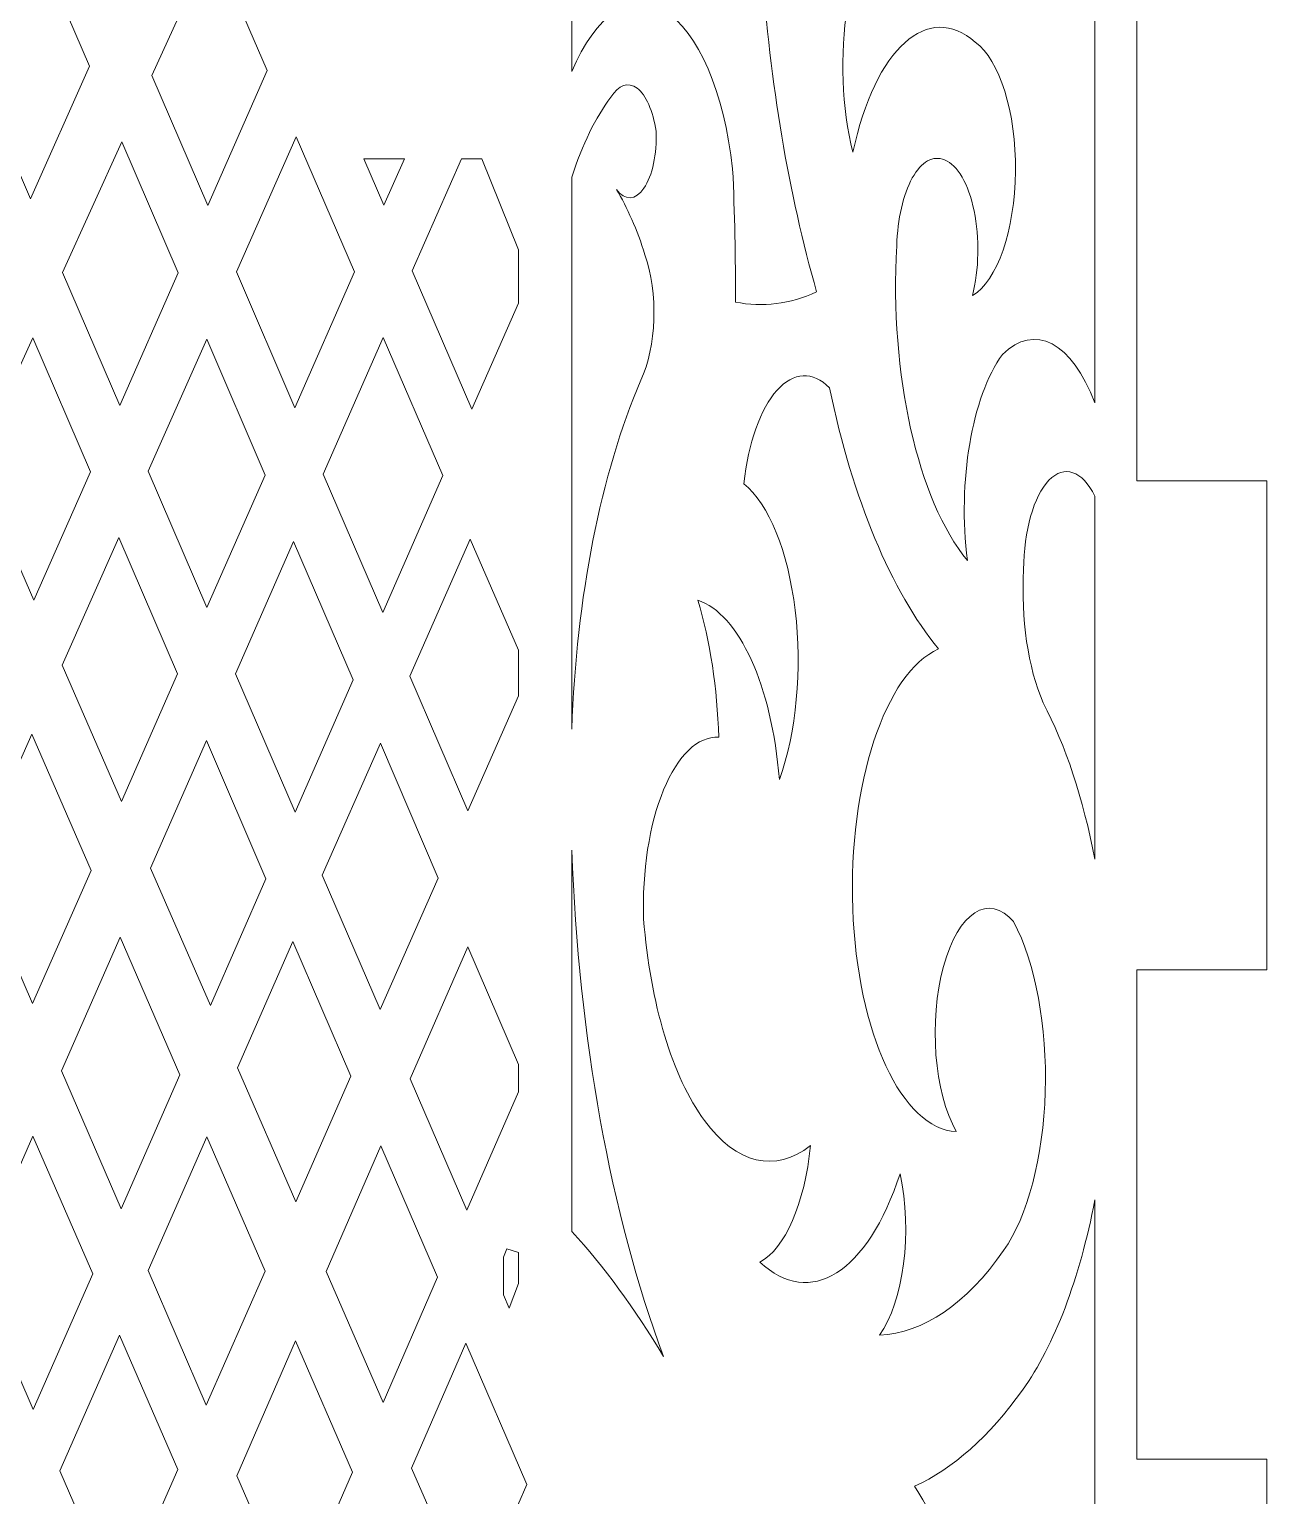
# Model space of a CAD drawing. Header units: millimetres. Extents: x 337 to 2510, y -469 to 429.
# Drawn here: x 388.2 to 437.3, y -21.2 to 37 of the extents above; entities that cross this region are included whole.
import ezdxf

# ---------------------------------------------------------------- set-up
doc = ezdxf.new("R2010")
doc.units = ezdxf.units.MM
doc.header["$MEASUREMENT"] = 0
doc.layers.add('Layer 1', color=7, linetype='Continuous')

msp = doc.modelspace()

# ---------------------------------------------------------------- linework, layer by layer
at = {"layer": 'Layer 1', "lineweight": 9}
for points, knots in [([(430.4936, 45.589), (430.4936, 45.589), (430.4936, 22.1503), (430.4936, 22.1503), (430.4936, 22.1503), (430.4936, 22.1503), (430.4936, 22.1503), (430.4936, 22.1503), (430.4936, 22.1503), (429.5846, 24.5652), (428.0996, 25.3442), (426.8256, 24.0732), (426.8256, 24.0732), (426.8256, 24.0732), (426.8256, 24.0732), (426.8256, 24.0732), (426.8256, 24.0732), (425.6066, 22.3922), (425.0346, 19.0293), (425.4336, 15.8903), (425.4336, 15.8903), (425.4336, 15.8903), (425.4336, 15.8903), (425.4336, 15.8903), (425.4336, 15.8903), (423.4546, 18.3013), (422.3357, 23.2872), (422.6277, 28.3942), (422.6277, 28.3942), (422.6277, 28.3942), (422.6277, 28.3942), (422.6277, 28.3942), (422.6277, 28.3942), (422.6557, 29.4522), (422.8807, 30.4312), (423.2436, 31.0832), (423.2436, 31.0832), (423.2436, 31.0832), (423.2436, 31.0832), (423.2436, 31.0832), (423.2436, 31.0832), (423.6076, 31.7342), (424.0746, 31.9952), (424.5276, 31.7992), (424.5276, 31.7992), (424.5276, 31.7992), (424.5276, 31.7992), (424.5276, 31.7992), (424.5276, 31.7992), (425.0396, 31.6112), (425.4776, 30.8542), (425.6986, 29.7762), (425.6986, 29.7762), (425.6986, 29.7762), (425.6986, 29.7762), (425.6986, 29.7762), (425.6986, 29.7762), (425.9196, 28.6982), (425.8946, 27.4392), (425.6326, 26.4112), (425.6326, 26.4112), (425.6326, 26.4112), (425.6326, 26.4112), (425.6326, 26.4112), (425.6326, 26.4112), (426.6186, 26.9922), (427.3156, 29.0082), (427.3416, 31.3472), (427.3416, 31.3472), (427.3416, 31.3472), (427.3416, 31.3472), (427.3416, 31.3472), (427.3416, 31.3472), (427.3676, 33.6861), (426.7146, 35.7801), (425.7436, 36.4751), (425.7436, 36.4751), (425.7436, 36.4751), (425.7436, 36.4751), (425.7436, 36.4751), (425.7436, 36.4751), (423.8756, 38.1261), (421.7687, 36.2311), (420.8827, 32.1042), (420.8827, 32.1042), (420.8827, 32.1042), (420.8827, 32.1042), (420.8827, 32.1042), (420.8827, 32.1042), (420.4467, 33.8631), (420.3667, 35.9721), (420.6647, 37.8781), (420.6647, 37.8781), (420.6647, 37.8781), (420.6647, 37.8781), (420.6647, 37.8781), (420.6647, 37.8781), (420.9617, 39.7831), (421.6067, 41.2951), (422.4287, 42.0151), (422.4287, 42.0151), (422.4287, 42.0151), (422.4287, 42.0151), (422.4287, 42.0151), (422.4287, 42.0151), (421.5507, 43.431), (420.4217, 43.737), (419.4237, 42.828), (419.4237, 42.828), (419.4237, 42.828), (419.4237, 42.828), (419.4237, 42.828), (419.4237, 42.828), (419.7487, 46.184), (420.8217, 48.893), (422.2447, 49.944), (422.2447, 49.944), (422.2447, 49.944), (422.2447, 49.944), (422.2447, 49.944), (422.2447, 49.944), (423.6676, 50.995), (425.2266, 50.231), (426.3396, 47.936), (426.3396, 47.936), (426.3396, 47.936), (426.3396, 47.936), (426.3396, 47.936), (426.3396, 47.936), (426.5436, 49.125), (426.5316, 50.453), (426.3066, 51.621), (426.3066, 51.621), (426.3066, 51.621), (426.3066, 51.621), (426.3066, 51.621), (426.3066, 51.621), (426.2716, 51.927), (426.3116, 52.251), (426.4096, 52.472), (426.4096, 52.472), (426.4096, 52.472), (426.4096, 52.472), (426.4096, 52.472), (426.4096, 52.472), (426.5076, 52.6929), (426.6496, 52.7749), (426.7816, 52.6879), (426.7816, 52.6879), (426.7816, 52.6879), (426.7816, 52.6879), (426.7816, 52.6879), (426.7816, 52.6879), (427.4956, 52.146), (428.0796, 50.946), (428.3936, 49.375), (428.3936, 49.375), (428.3936, 49.375), (428.3936, 49.375), (428.3936, 49.375), (428.3936, 49.375), (428.7076, 47.804), (428.7246, 46.004), (428.4386, 44.404), (428.4386, 44.404), (428.4386, 44.404), (428.4386, 44.404), (428.4386, 44.404), (428.4386, 44.404), (428.0836, 42.626), (427.3446, 41.4161), (426.4986, 41.2281), (426.4986, 41.2281), (426.4986, 41.2281), (426.4986, 41.2281), (426.4986, 41.2281), (426.4986, 41.2281), (425.6516, 41.0401), (424.8256, 41.9011), (424.3286, 43.489), (424.3286, 43.489), (424.3286, 43.489), (424.3286, 43.489), (424.3286, 43.489), (424.3286, 43.489), (424.5696, 41.3301), (425.2396, 39.5591), (426.1346, 38.7091), (426.1346, 38.7091), (426.1346, 38.7091), (426.1346, 38.7091), (426.1346, 38.7091), (426.1346, 38.7091), (427.0306, 37.8591), (428.0476, 38.0291), (428.8806, 39.1691), (428.8806, 39.1691), (428.8806, 39.1691), (428.8806, 39.1691), (428.8806, 39.1691), (428.8806, 39.1691), (429.7246, 40.8161), (430.2946, 43.084), (430.4936, 45.589)], [0, 0, 0, 0, 0.0192308, 0.0192308, 0.0192308, 0.0192308, 0.0384615, 0.0384615, 0.0384615, 0.0384615, 0.0576923, 0.0576923, 0.0576923, 0.0576923, 0.0769231, 0.0769231, 0.0769231, 0.0769231, 0.0961538, 0.0961538, 0.0961538, 0.0961538, 0.1153846, 0.1153846, 0.1153846, 0.1153846, 0.1346154, 0.1346154, 0.1346154, 0.1346154, 0.1538462, 0.1538462, 0.1538462, 0.1538462, 0.1730769, 0.1730769, 0.1730769, 0.1730769, 0.1923077, 0.1923077, 0.1923077, 0.1923077, 0.2115385, 0.2115385, 0.2115385, 0.2115385, 0.2307692, 0.2307692, 0.2307692, 0.2307692, 0.25, 0.25, 0.25, 0.25, 0.2692308, 0.2692308, 0.2692308, 0.2692308, 0.2884615, 0.2884615, 0.2884615, 0.2884615, 0.3076923, 0.3076923, 0.3076923, 0.3076923, 0.3269231, 0.3269231, 0.3269231, 0.3269231, 0.3461538, 0.3461538, 0.3461538, 0.3461538, 0.3653846, 0.3653846, 0.3653846, 0.3653846, 0.3846154, 0.3846154, 0.3846154, 0.3846154, 0.4038462, 0.4038462, 0.4038462, 0.4038462, 0.4230769, 0.4230769, 0.4230769, 0.4230769, 0.4423077, 0.4423077, 0.4423077, 0.4423077, 0.4615385, 0.4615385, 0.4615385, 0.4615385, 0.4807692, 0.4807692, 0.4807692, 0.4807692, 0.5, 0.5, 0.5, 0.5, 0.5192308, 0.5192308, 0.5192308, 0.5192308, 0.5384615, 0.5384615, 0.5384615, 0.5384615, 0.5576923, 0.5576923, 0.5576923, 0.5576923, 0.5769231, 0.5769231, 0.5769231, 0.5769231, 0.5961538, 0.5961538, 0.5961538, 0.5961538, 0.6153846, 0.6153846, 0.6153846, 0.6153846, 0.6346154, 0.6346154, 0.6346154, 0.6346154, 0.6538462, 0.6538462, 0.6538462, 0.6538462, 0.6730769, 0.6730769, 0.6730769, 0.6730769, 0.6923077, 0.6923077, 0.6923077, 0.6923077, 0.7115385, 0.7115385, 0.7115385, 0.7115385, 0.7307692, 0.7307692, 0.7307692, 0.7307692, 0.75, 0.75, 0.75, 0.75, 0.7692308, 0.7692308, 0.7692308, 0.7692308, 0.7884615, 0.7884615, 0.7884615, 0.7884615, 0.8076923, 0.8076923, 0.8076923, 0.8076923, 0.8269231, 0.8269231, 0.8269231, 0.8269231, 0.8461538, 0.8461538, 0.8461538, 0.8461538, 0.8653846, 0.8653846, 0.8653846, 0.8653846, 0.8846154, 0.8846154, 0.8846154, 0.8846154, 0.9038462, 0.9038462, 0.9038462, 0.9038462, 0.9230769, 0.9230769, 0.9230769, 0.9230769, 0.9423077, 0.9423077, 0.9423077, 0.9423077, 0.9615385, 0.9615385, 0.9615385, 0.9615385, 1, 1, 1, 1]), ([(400.9079, 42.574), (401.8339, 41.2411), (402.9578, 40.8501), (404.0138, 41.4961), (404.0138, 41.4961), (404.0138, 41.4961), (404.0138, 41.4961), (404.0138, 41.4961), (404.0138, 41.4961), (405.0688, 42.1411), (405.9608, 43.765), (406.4758, 45.979), (406.4758, 45.979), (406.4758, 45.979), (406.4758, 45.979), (406.4758, 45.979), (406.4758, 45.979), (406.9458, 43.185), (408.1358, 41.3871), (409.4368, 41.5071), (409.4368, 41.5071), (409.4368, 41.5071), (409.4368, 41.5071), (409.4368, 41.5071), (409.4368, 41.5071), (408.9978, 43.513), (408.9338, 45.845), (409.2598, 47.962), (409.2598, 47.962), (409.2598, 47.962), (409.2598, 47.962), (409.2598, 47.962), (409.2598, 47.962), (410.9288, 41.6281), (414.1047, 38.2671), (417.2807, 39.4741), (417.2807, 39.4741), (417.2807, 39.4741), (417.2807, 39.4741), (417.2807, 39.4741), (417.2807, 39.4741), (417.5907, 34.8631), (418.3297, 30.4592), (419.4457, 26.5642), (419.4457, 26.5642), (419.4457, 26.5642), (419.4457, 26.5642), (419.4457, 26.5642), (419.4457, 26.5642), (418.3847, 26.0742), (417.2987, 25.9372), (416.2197, 26.1572), (416.2197, 26.1572), (416.2197, 26.1572), (416.2197, 26.1572), (416.2197, 26.1572), (416.2197, 26.1572), (416.2287, 27.9232), (416.1917, 29.6882), (416.1097, 31.4432), (416.1097, 31.4432), (416.1097, 31.4432), (416.1097, 31.4432), (416.1097, 31.4432), (416.1097, 31.4432), (415.7727, 34.5051), (414.7397, 36.9041), (413.4117, 37.7071), (413.4117, 37.7071), (413.4117, 37.7071), (413.4117, 37.7071), (413.4117, 37.7071), (413.4117, 37.7071), (412.0848, 38.5101), (410.6718, 37.5911), (409.7238, 35.3071), (409.7238, 35.3071), (409.7238, 35.3071), (409.7238, 35.3071), (409.7238, 35.3071), (409.7238, 35.3071), (409.7238, 35.3071), (409.7238, 38.4571), (409.7238, 38.4571), (409.7238, 38.4571), (409.7238, 38.4571), (409.7238, 38.4571), (409.7238, 38.4571), (409.7238, 38.4571), (409.7238, 38.4571), (401.6369, 38.4571), (401.6369, 38.4571), (401.6369, 38.4571), (401.6369, 38.4571), (401.6369, 38.4571), (401.6369, 38.4571), (401.6369, 38.4571), (401.3999, 39.8351), (401.1569, 41.2071), (400.9079, 42.574)], [0, 0, 0, 0, 0.0384615, 0.0384615, 0.0384615, 0.0384615, 0.0769231, 0.0769231, 0.0769231, 0.0769231, 0.1153846, 0.1153846, 0.1153846, 0.1153846, 0.1538462, 0.1538462, 0.1538462, 0.1538462, 0.1923077, 0.1923077, 0.1923077, 0.1923077, 0.2307692, 0.2307692, 0.2307692, 0.2307692, 0.2692308, 0.2692308, 0.2692308, 0.2692308, 0.3076923, 0.3076923, 0.3076923, 0.3076923, 0.3461538, 0.3461538, 0.3461538, 0.3461538, 0.3846154, 0.3846154, 0.3846154, 0.3846154, 0.4230769, 0.4230769, 0.4230769, 0.4230769, 0.4615385, 0.4615385, 0.4615385, 0.4615385, 0.5, 0.5, 0.5, 0.5, 0.5384615, 0.5384615, 0.5384615, 0.5384615, 0.5769231, 0.5769231, 0.5769231, 0.5769231, 0.6153846, 0.6153846, 0.6153846, 0.6153846, 0.6538462, 0.6538462, 0.6538462, 0.6538462, 0.6923077, 0.6923077, 0.6923077, 0.6923077, 0.7307692, 0.7307692, 0.7307692, 0.7307692, 0.7692308, 0.7692308, 0.7692308, 0.7692308, 0.8076923, 0.8076923, 0.8076923, 0.8076923, 0.8461538, 0.8461538, 0.8461538, 0.8461538, 0.8846154, 0.8846154, 0.8846154, 0.8846154, 0.9230769, 0.9230769, 0.9230769, 0.9230769, 1, 1, 1, 1]), ([(388.282, 40.8401), (388.282, 40.8401), (385.956, 35.5361), (385.956, 35.5361), (385.956, 35.5361), (385.956, 35.5361), (385.956, 35.5361), (385.956, 35.5361), (385.956, 35.5361), (385.956, 35.5361), (388.233, 30.2562), (388.233, 30.2562), (388.233, 30.2562), (388.233, 30.2562), (388.233, 30.2562), (388.233, 30.2562), (388.233, 30.2562), (388.233, 30.2562), (390.566, 35.5251), (390.566, 35.5251), (390.566, 35.5251), (390.566, 35.5251), (390.566, 35.5251), (390.566, 35.5251), (390.566, 35.5251), (390.566, 35.5251), (388.282, 40.8401), (388.282, 40.8401)], [0, 0, 0, 0, 0.125, 0.125, 0.125, 0.125, 0.25, 0.25, 0.25, 0.25, 0.375, 0.375, 0.375, 0.375, 0.5, 0.5, 0.5, 0.5, 0.625, 0.625, 0.625, 0.625, 0.75, 0.75, 0.75, 0.75, 1, 1, 1, 1]), ([(395.4409, 40.4101), (395.4409, 40.4101), (397.6319, 35.3521), (397.6319, 35.3521), (397.6319, 35.3521), (397.6319, 35.3521), (397.6319, 35.3521), (397.6319, 35.3521), (397.6319, 35.3521), (397.6319, 35.3521), (395.2699, 29.9892), (395.2699, 29.9892), (395.2699, 29.9892), (395.2699, 29.9892), (395.2699, 29.9892), (395.2699, 29.9892), (395.2699, 29.9892), (395.2699, 29.9892), (393.0509, 35.1541), (393.0509, 35.1541), (393.0509, 35.1541), (393.0509, 35.1541), (393.0509, 35.1541), (393.0509, 35.1541), (393.0509, 35.1541), (393.0509, 35.1541), (395.4409, 40.4101), (395.4409, 40.4101)], [0, 0, 0, 0, 0.125, 0.125, 0.125, 0.125, 0.25, 0.25, 0.25, 0.25, 0.375, 0.375, 0.375, 0.375, 0.5, 0.5, 0.5, 0.5, 0.625, 0.625, 0.625, 0.625, 0.75, 0.75, 0.75, 0.75, 1, 1, 1, 1]), ([(411.4918, 30.6302), (411.9288, 29.9122), (412.3138, 29.0372), (412.6298, 28.0382), (412.6298, 28.0382), (412.6298, 28.0382), (412.6298, 28.0382), (412.6298, 28.0382), (412.6298, 28.0382), (413.1597, 26.5412), (413.0877, 24.3502), (412.4638, 23.0572), (412.4638, 23.0572), (412.4638, 23.0572), (412.4638, 23.0572), (412.4638, 23.0572), (412.4638, 23.0572), (410.8698, 19.3243), (409.8998, 14.4153), (409.7238, 9.1984), (409.7238, 9.1984), (409.7238, 9.1984), (409.7238, 9.1984), (409.7238, 9.1984), (409.7238, 9.1984), (409.7238, 9.1984), (409.7238, 10.1874), (409.7238, 10.1874), (409.7238, 10.1874), (409.7238, 10.1874), (409.7238, 10.1874), (409.7238, 10.1874), (409.7238, 10.1874), (409.7238, 10.1874), (409.7238, 31.1172), (409.7238, 31.1172), (409.7238, 31.1172), (409.7238, 31.1172), (409.7238, 31.1172), (409.7238, 31.1172), (409.7238, 31.1172), (410.1398, 32.4061), (410.6668, 33.4861), (411.2708, 34.2891), (411.2708, 34.2891), (411.2708, 34.2891), (411.2708, 34.2891), (411.2708, 34.2891), (411.2708, 34.2891), (411.5758, 34.7781), (411.9628, 34.9101), (412.3168, 34.6461), (412.3168, 34.6461), (412.3168, 34.6461), (412.3168, 34.6461), (412.3168, 34.6461), (412.3168, 34.6461), (412.6708, 34.3811), (412.9498, 33.7511), (413.0717, 32.9421), (413.0717, 32.9421), (413.0717, 32.9421), (413.0717, 32.9421), (413.0717, 32.9421), (413.0717, 32.9421), (413.1077, 32.0392), (412.9208, 31.1652), (412.5888, 30.6782), (412.5888, 30.6782), (412.5888, 30.6782), (412.5888, 30.6782), (412.5888, 30.6782), (412.5888, 30.6782), (412.2558, 30.1912), (411.8328, 30.1722), (411.4918, 30.6302)], [0, 0, 0, 0, 0.05, 0.05, 0.05, 0.05, 0.1, 0.1, 0.1, 0.1, 0.15, 0.15, 0.15, 0.15, 0.2, 0.2, 0.2, 0.2, 0.25, 0.25, 0.25, 0.25, 0.3, 0.3, 0.3, 0.3, 0.35, 0.35, 0.35, 0.35, 0.4, 0.4, 0.4, 0.4, 0.45, 0.45, 0.45, 0.45, 0.5, 0.5, 0.5, 0.5, 0.55, 0.55, 0.55, 0.55, 0.6, 0.6, 0.6, 0.6, 0.65, 0.65, 0.65, 0.65, 0.7, 0.7, 0.7, 0.7, 0.75, 0.75, 0.75, 0.75, 0.8, 0.8, 0.8, 0.8, 0.85, 0.85, 0.85, 0.85, 0.9, 0.9, 0.9, 0.9, 1, 1, 1, 1]), ([(398.7769, 32.7111), (398.7769, 32.7111), (401.0989, 27.3522), (401.0989, 27.3522), (401.0989, 27.3522), (401.0989, 27.3522), (401.0989, 27.3522), (401.0989, 27.3522), (401.0989, 27.3522), (401.0989, 27.3522), (398.7209, 21.9553), (398.7209, 21.9553), (398.7209, 21.9553), (398.7209, 21.9553), (398.7209, 21.9553), (398.7209, 21.9553), (398.7209, 21.9553), (398.7209, 21.9553), (396.4029, 27.3512), (396.4029, 27.3512), (396.4029, 27.3512), (396.4029, 27.3512), (396.4029, 27.3512), (396.4029, 27.3512), (396.4029, 27.3512), (396.4029, 27.3512), (398.7769, 32.7111), (398.7769, 32.7111)], [0, 0, 0, 0, 0.125, 0.125, 0.125, 0.125, 0.25, 0.25, 0.25, 0.25, 0.375, 0.375, 0.375, 0.375, 0.5, 0.5, 0.5, 0.5, 0.625, 0.625, 0.625, 0.625, 0.75, 0.75, 0.75, 0.75, 1, 1, 1, 1]), ([(391.856, 32.5241), (391.856, 32.5241), (394.0929, 27.3182), (394.0929, 27.3182), (394.0929, 27.3182), (394.0929, 27.3182), (394.0929, 27.3182), (394.0929, 27.3182), (394.0929, 27.3182), (394.0929, 27.3182), (391.773, 22.0503), (391.773, 22.0503), (391.773, 22.0503), (391.773, 22.0503), (391.773, 22.0503), (391.773, 22.0503), (391.773, 22.0503), (391.773, 22.0503), (389.495, 27.3322), (389.495, 27.3322), (389.495, 27.3322), (389.495, 27.3322), (389.495, 27.3322), (389.495, 27.3322), (389.495, 27.3322), (389.495, 27.3322), (391.856, 32.5241), (391.856, 32.5241)], [0, 0, 0, 0, 0.125, 0.125, 0.125, 0.125, 0.25, 0.25, 0.25, 0.25, 0.375, 0.375, 0.375, 0.375, 0.5, 0.5, 0.5, 0.5, 0.625, 0.625, 0.625, 0.625, 0.75, 0.75, 0.75, 0.75, 1, 1, 1, 1]), ([(402.2639, 29.9982), (402.2639, 29.9982), (401.4649, 31.8502), (401.4649, 31.8502), (401.4649, 31.8502), (401.4649, 31.8502), (401.4649, 31.8502), (401.4649, 31.8502), (401.4649, 31.8502), (401.4649, 31.8502), (403.0798, 31.8502), (403.0798, 31.8502), (403.0798, 31.8502), (403.0798, 31.8502), (403.0798, 31.8502), (403.0798, 31.8502), (403.0798, 31.8502), (403.0798, 31.8502), (402.2639, 29.9982), (402.2639, 29.9982)], [0, 0, 0, 0, 0.1666667, 0.1666667, 0.1666667, 0.1666667, 0.3333333, 0.3333333, 0.3333333, 0.3333333, 0.5, 0.5, 0.5, 0.5, 0.6666667, 0.6666667, 0.6666667, 0.6666667, 1, 1, 1, 1]), ([(403.3868, 27.3962), (403.3868, 27.3962), (405.7568, 21.9063), (405.7568, 21.9063), (405.7568, 21.9063), (405.7568, 21.9063), (405.7568, 21.9063), (405.7568, 21.9063), (405.7568, 21.9063), (405.7568, 21.9063), (407.6028, 26.1152), (407.6028, 26.1152), (407.6028, 26.1152), (407.6028, 26.1152), (407.6028, 26.1152), (407.6028, 26.1152), (407.6028, 26.1152), (407.6028, 26.1152), (407.6028, 28.2272), (407.6028, 28.2272), (407.6028, 28.2272), (407.6028, 28.2272), (407.6028, 28.2272), (407.6028, 28.2272), (407.6028, 28.2272), (407.6028, 28.2272), (406.1538, 31.8502), (406.1538, 31.8502), (406.1538, 31.8502), (406.1538, 31.8502), (406.1538, 31.8502), (406.1538, 31.8502), (406.1538, 31.8502), (406.1538, 31.8502), (405.3398, 31.8502), (405.3398, 31.8502), (405.3398, 31.8502), (405.3398, 31.8502), (405.3398, 31.8502), (405.3398, 31.8502), (405.3398, 31.8502), (405.3398, 31.8502), (403.3868, 27.3962), (403.3868, 27.3962)], [0, 0, 0, 0, 0.0833333, 0.0833333, 0.0833333, 0.0833333, 0.1666667, 0.1666667, 0.1666667, 0.1666667, 0.25, 0.25, 0.25, 0.25, 0.3333333, 0.3333333, 0.3333333, 0.3333333, 0.4166667, 0.4166667, 0.4166667, 0.4166667, 0.5, 0.5, 0.5, 0.5, 0.5833333, 0.5833333, 0.5833333, 0.5833333, 0.6666667, 0.6666667, 0.6666667, 0.6666667, 0.75, 0.75, 0.75, 0.75, 0.8333333, 0.8333333, 0.8333333, 0.8333333, 1, 1, 1, 1]), ([(388.317, 24.7422), (388.317, 24.7422), (390.613, 19.4163), (390.613, 19.4163), (390.613, 19.4163), (390.613, 19.4163), (390.613, 19.4163), (390.613, 19.4163), (390.613, 19.4163), (390.613, 19.4163), (388.365, 14.3143), (388.365, 14.3143), (388.365, 14.3143), (388.365, 14.3143), (388.365, 14.3143), (388.365, 14.3143), (388.365, 14.3143), (388.365, 14.3143), (386.023, 19.6963), (386.023, 19.6963), (386.023, 19.6963), (386.023, 19.6963), (386.023, 19.6963), (386.023, 19.6963), (386.023, 19.6963), (386.023, 19.6963), (388.317, 24.7422), (388.317, 24.7422)], [0, 0, 0, 0, 0.125, 0.125, 0.125, 0.125, 0.25, 0.25, 0.25, 0.25, 0.375, 0.375, 0.375, 0.375, 0.5, 0.5, 0.5, 0.5, 0.625, 0.625, 0.625, 0.625, 0.75, 0.75, 0.75, 0.75, 1, 1, 1, 1]), ([(395.2239, 24.6882), (395.2239, 24.6882), (397.5449, 19.2863), (397.5449, 19.2863), (397.5449, 19.2863), (397.5449, 19.2863), (397.5449, 19.2863), (397.5449, 19.2863), (397.5449, 19.2863), (397.5449, 19.2863), (395.2309, 14.0333), (395.2309, 14.0333), (395.2309, 14.0333), (395.2309, 14.0333), (395.2309, 14.0333), (395.2309, 14.0333), (395.2309, 14.0333), (395.2309, 14.0333), (392.8989, 19.4393), (392.8989, 19.4393), (392.8989, 19.4393), (392.8989, 19.4393), (392.8989, 19.4393), (392.8989, 19.4393), (392.8989, 19.4393), (392.8989, 19.4393), (395.2239, 24.6882), (395.2239, 24.6882)], [0, 0, 0, 0, 0.125, 0.125, 0.125, 0.125, 0.25, 0.25, 0.25, 0.25, 0.375, 0.375, 0.375, 0.375, 0.5, 0.5, 0.5, 0.5, 0.625, 0.625, 0.625, 0.625, 0.75, 0.75, 0.75, 0.75, 1, 1, 1, 1]), ([(399.8499, 19.3273), (399.8499, 19.3273), (402.2129, 13.8253), (402.2129, 13.8253), (402.2129, 13.8253), (402.2129, 13.8253), (402.2129, 13.8253), (402.2129, 13.8253), (402.2129, 13.8253), (402.2129, 13.8253), (404.6008, 19.2693), (404.6008, 19.2693), (404.6008, 19.2693), (404.6008, 19.2693), (404.6008, 19.2693), (404.6008, 19.2693), (404.6008, 19.2693), (404.6008, 19.2693), (402.2269, 24.7482), (402.2269, 24.7482), (402.2269, 24.7482), (402.2269, 24.7482), (402.2269, 24.7482), (402.2269, 24.7482), (402.2269, 24.7482), (402.2269, 24.7482), (399.8499, 19.3273), (399.8499, 19.3273)], [0, 0, 0, 0, 0.125, 0.125, 0.125, 0.125, 0.25, 0.25, 0.25, 0.25, 0.375, 0.375, 0.375, 0.375, 0.5, 0.5, 0.5, 0.5, 0.625, 0.625, 0.625, 0.625, 0.75, 0.75, 0.75, 0.75, 1, 1, 1, 1]), ([(414.7287, 14.3153), (416.3607, 13.7923), (417.6647, 10.9264), (417.9657, 7.1994), (417.9657, 7.1994), (417.9657, 7.1994), (417.9657, 7.1994), (417.9657, 7.1994), (417.9657, 7.1994), (418.6407, 9.0684), (418.8757, 11.5784), (418.5937, 13.9203), (418.5937, 13.9203), (418.5937, 13.9203), (418.5937, 13.9203), (418.5937, 13.9203), (418.5937, 13.9203), (418.3117, 16.2623), (417.5487, 18.1373), (416.5517, 18.9403), (416.5517, 18.9403), (416.5517, 18.9403), (416.5517, 18.9403), (416.5517, 18.9403), (416.5517, 18.9403), (416.7337, 20.5623), (417.2157, 21.9183), (417.8707, 22.6522), (417.8707, 22.6522), (417.8707, 22.6522), (417.8707, 22.6522), (417.8707, 22.6522), (417.8707, 22.6522), (418.5257, 23.3852), (419.2867, 23.4222), (419.9547, 22.7522), (419.9547, 22.7522), (419.9547, 22.7522), (419.9547, 22.7522), (419.9547, 22.7522), (419.9547, 22.7522), (420.8797, 18.3213), (422.3977, 14.6883), (424.2846, 12.3833), (424.2846, 12.3833), (424.2846, 12.3833), (424.2846, 12.3833), (424.2846, 12.3833), (424.2846, 12.3833), (422.1687, 11.4604), (420.6987, 7.0064), (420.8807, 2.0695), (420.8807, 2.0695), (420.8807, 2.0695), (420.8807, 2.0695), (420.8807, 2.0695), (420.8807, 2.0695), (421.0627, -2.8675), (422.8387, -6.6875), (424.9916, -6.7775), (424.9916, -6.7775), (424.9916, -6.7775), (424.9916, -6.7775), (424.9916, -6.7775), (424.9916, -6.7775), (424.1126, -5.2245), (423.8906, -2.3875), (424.4806, -0.2275), (424.4806, -0.2275), (424.4806, -0.2275), (424.4806, -0.2275), (424.4806, -0.2275), (424.4806, -0.2275), (425.0706, 1.9325), (426.2776, 2.7054), (427.2676, 1.5575), (427.2676, 1.5575), (427.2676, 1.5575), (427.2676, 1.5575), (427.2676, 1.5575), (427.2676, 1.5575), (428.1356, -0.1005), (428.6026, -2.6185), (428.5246, -5.2075), (428.5246, -5.2075), (428.5246, -5.2075), (428.5246, -5.2075), (428.5246, -5.2075), (428.5246, -5.2075), (428.4456, -7.7965), (427.8296, -10.1404), (426.8696, -11.5044), (426.8696, -11.5044), (426.8696, -11.5044), (426.8696, -11.5044), (426.8696, -11.5044), (426.8696, -11.5044), (425.3896, -13.6264), (423.6866, -14.7854), (421.9427, -14.8594), (421.9427, -14.8594), (421.9427, -14.8594), (421.9427, -14.8594), (421.9427, -14.8594), (421.9427, -14.8594), (422.8987, -13.5404), (423.2546, -10.7534), (422.7607, -8.4544), (422.7607, -8.4544), (422.7607, -8.4544), (422.7607, -8.4544), (422.7607, -8.4544), (422.7607, -8.4544), (421.4647, -12.3934), (419.1797, -13.8324), (417.1927, -11.9614), (417.1927, -11.9614), (417.1927, -11.9614), (417.1927, -11.9614), (417.1927, -11.9614), (417.1927, -11.9614), (418.1927, -11.4334), (418.9727, -9.6374), (419.2027, -7.3365), (419.2027, -7.3365), (419.2027, -7.3365), (419.2027, -7.3365), (419.2027, -7.3365), (419.2027, -7.3365), (417.8027, -8.4324), (416.2647, -8.0684), (414.9907, -6.3395), (414.9907, -6.3395), (414.9907, -6.3395), (414.9907, -6.3395), (414.9907, -6.3395), (414.9907, -6.3395), (413.7167, -4.6115), (412.8348, -1.6895), (412.5748, 1.6595), (412.5748, 1.6595), (412.5748, 1.6595), (412.5748, 1.6595), (412.5748, 1.6595), (412.5748, 1.6595), (412.5128, 3.5514), (412.8008, 5.4154), (413.3697, 6.7904), (413.3697, 6.7904), (413.3697, 6.7904), (413.3697, 6.7904), (413.3697, 6.7904), (413.3697, 6.7904), (413.9377, 8.1664), (414.7327, 8.9234), (415.5577, 8.8764), (415.5577, 8.8764), (415.5577, 8.8764), (415.5577, 8.8764), (415.5577, 8.8764), (415.5577, 8.8764), (415.5007, 10.8284), (415.2137, 12.7083), (414.7287, 14.3153)], [0, 0, 0, 0, 0.0238095, 0.0238095, 0.0238095, 0.0238095, 0.047619, 0.047619, 0.047619, 0.047619, 0.0714286, 0.0714286, 0.0714286, 0.0714286, 0.0952381, 0.0952381, 0.0952381, 0.0952381, 0.1190476, 0.1190476, 0.1190476, 0.1190476, 0.1428571, 0.1428571, 0.1428571, 0.1428571, 0.1666667, 0.1666667, 0.1666667, 0.1666667, 0.1904762, 0.1904762, 0.1904762, 0.1904762, 0.2142857, 0.2142857, 0.2142857, 0.2142857, 0.2380952, 0.2380952, 0.2380952, 0.2380952, 0.2619048, 0.2619048, 0.2619048, 0.2619048, 0.2857143, 0.2857143, 0.2857143, 0.2857143, 0.3095238, 0.3095238, 0.3095238, 0.3095238, 0.3333333, 0.3333333, 0.3333333, 0.3333333, 0.3571429, 0.3571429, 0.3571429, 0.3571429, 0.3809524, 0.3809524, 0.3809524, 0.3809524, 0.4047619, 0.4047619, 0.4047619, 0.4047619, 0.4285714, 0.4285714, 0.4285714, 0.4285714, 0.452381, 0.452381, 0.452381, 0.452381, 0.4761905, 0.4761905, 0.4761905, 0.4761905, 0.5, 0.5, 0.5, 0.5, 0.5238095, 0.5238095, 0.5238095, 0.5238095, 0.547619, 0.547619, 0.547619, 0.547619, 0.5714286, 0.5714286, 0.5714286, 0.5714286, 0.5952381, 0.5952381, 0.5952381, 0.5952381, 0.6190476, 0.6190476, 0.6190476, 0.6190476, 0.6428571, 0.6428571, 0.6428571, 0.6428571, 0.6666667, 0.6666667, 0.6666667, 0.6666667, 0.6904762, 0.6904762, 0.6904762, 0.6904762, 0.7142857, 0.7142857, 0.7142857, 0.7142857, 0.7380952, 0.7380952, 0.7380952, 0.7380952, 0.7619048, 0.7619048, 0.7619048, 0.7619048, 0.7857143, 0.7857143, 0.7857143, 0.7857143, 0.8095238, 0.8095238, 0.8095238, 0.8095238, 0.8333333, 0.8333333, 0.8333333, 0.8333333, 0.8571429, 0.8571429, 0.8571429, 0.8571429, 0.8809524, 0.8809524, 0.8809524, 0.8809524, 0.9047619, 0.9047619, 0.9047619, 0.9047619, 0.9285714, 0.9285714, 0.9285714, 0.9285714, 0.952381, 0.952381, 0.952381, 0.952381, 1, 1, 1, 1]), ([(427.6656, 15.5353), (427.6706, 17.0683), (428.0636, 18.4543), (428.6726, 19.0823), (428.6726, 19.0823), (428.6726, 19.0823), (428.6726, 19.0823), (428.6726, 19.0823), (428.6726, 19.0823), (429.2806, 19.7103), (429.9916, 19.4653), (430.4936, 18.4543), (430.4936, 18.4543), (430.4936, 18.4543), (430.4936, 18.4543), (430.4936, 18.4543), (430.4936, 18.4543), (430.4936, 18.4543), (430.4936, 4.0314), (430.4936, 4.0314), (430.4936, 4.0314), (430.4936, 4.0314), (430.4936, 4.0314), (430.4936, 4.0314), (430.4936, 4.0314), (430.0306, 6.4474), (429.3266, 8.5774), (428.4386, 10.2494), (428.4386, 10.2494), (428.4386, 10.2494), (428.4386, 10.2494), (428.4386, 10.2494), (428.4386, 10.2494), (427.8396, 11.6404), (427.5536, 13.5923), (427.6656, 15.5343)], [0, 0, 0, 0, 0.1, 0.1, 0.1, 0.1, 0.2, 0.2, 0.2, 0.2, 0.3, 0.3, 0.3, 0.3, 0.4, 0.4, 0.4, 0.4, 0.5, 0.5, 0.5, 0.5, 0.6, 0.6, 0.6, 0.6, 0.7, 0.7, 0.7, 0.7, 0.8, 0.8, 0.8, 0.8, 1, 1, 1, 1]), ([(391.735, 16.8103), (391.735, 16.8103), (394.0689, 11.3944), (394.0689, 11.3944), (394.0689, 11.3944), (394.0689, 11.3944), (394.0689, 11.3944), (394.0689, 11.3944), (394.0689, 11.3944), (394.0689, 11.3944), (391.839, 6.3324), (391.839, 6.3324), (391.839, 6.3324), (391.839, 6.3324), (391.839, 6.3324), (391.839, 6.3324), (391.839, 6.3324), (391.839, 6.3324), (389.488, 11.7354), (389.488, 11.7354), (389.488, 11.7354), (389.488, 11.7354), (389.488, 11.7354), (389.488, 11.7354), (389.488, 11.7354), (389.488, 11.7354), (391.735, 16.8103), (391.735, 16.8103)], [0, 0, 0, 0, 0.125, 0.125, 0.125, 0.125, 0.25, 0.25, 0.25, 0.25, 0.375, 0.375, 0.375, 0.375, 0.5, 0.5, 0.5, 0.5, 0.625, 0.625, 0.625, 0.625, 0.75, 0.75, 0.75, 0.75, 1, 1, 1, 1]), ([(396.3709, 11.3914), (396.3709, 11.3914), (398.7389, 5.9024), (398.7389, 5.9024), (398.7389, 5.9024), (398.7389, 5.9024), (398.7389, 5.9024), (398.7389, 5.9024), (398.7389, 5.9024), (398.7389, 5.9024), (401.0409, 11.1524), (401.0409, 11.1524), (401.0409, 11.1524), (401.0409, 11.1524), (401.0409, 11.1524), (401.0409, 11.1524), (401.0409, 11.1524), (401.0409, 11.1524), (398.6769, 16.6523), (398.6769, 16.6523), (398.6769, 16.6523), (398.6769, 16.6523), (398.6769, 16.6523), (398.6769, 16.6523), (398.6769, 16.6523), (398.6769, 16.6523), (396.3709, 11.3914), (396.3709, 11.3914)], [0, 0, 0, 0, 0.125, 0.125, 0.125, 0.125, 0.25, 0.25, 0.25, 0.25, 0.375, 0.375, 0.375, 0.375, 0.5, 0.5, 0.5, 0.5, 0.625, 0.625, 0.625, 0.625, 0.75, 0.75, 0.75, 0.75, 1, 1, 1, 1]), ([(405.6928, 16.7493), (405.6928, 16.7493), (403.2948, 11.3064), (403.2948, 11.3064), (403.2948, 11.3064), (403.2948, 11.3064), (403.2948, 11.3064), (403.2948, 11.3064), (403.2948, 11.3064), (403.2948, 11.3064), (405.5938, 5.9544), (405.5938, 5.9544), (405.5938, 5.9544), (405.5938, 5.9544), (405.5938, 5.9544), (405.5938, 5.9544), (405.5938, 5.9544), (405.5938, 5.9544), (407.6028, 10.5164), (407.6028, 10.5164), (407.6028, 10.5164), (407.6028, 10.5164), (407.6028, 10.5164), (407.6028, 10.5164), (407.6028, 10.5164), (407.6028, 10.5164), (407.6028, 12.3403), (407.6028, 12.3403), (407.6028, 12.3403), (407.6028, 12.3403), (407.6028, 12.3403), (407.6028, 12.3403), (407.6028, 12.3403), (407.6028, 12.3403), (405.6928, 16.7493), (405.6928, 16.7493)], [0, 0, 0, 0, 0.1, 0.1, 0.1, 0.1, 0.2, 0.2, 0.2, 0.2, 0.3, 0.3, 0.3, 0.3, 0.4, 0.4, 0.4, 0.4, 0.5, 0.5, 0.5, 0.5, 0.6, 0.6, 0.6, 0.6, 0.7, 0.7, 0.7, 0.7, 0.8, 0.8, 0.8, 0.8, 1, 1, 1, 1]), ([(388.279, 9.0064), (388.279, 9.0064), (390.633, 3.5934), (390.633, 3.5934), (390.633, 3.5934), (390.633, 3.5934), (390.633, 3.5934), (390.633, 3.5934), (390.633, 3.5934), (390.633, 3.5934), (388.306, -1.6885), (388.306, -1.6885), (388.306, -1.6885), (388.306, -1.6885), (388.306, -1.6885), (388.306, -1.6885), (388.306, -1.6885), (388.306, -1.6885), (385.952, 3.7514), (385.952, 3.7514), (385.952, 3.7514), (385.952, 3.7514), (385.952, 3.7514), (385.952, 3.7514), (385.952, 3.7514), (385.952, 3.7514), (388.279, 9.0064), (388.279, 9.0064)], [0, 0, 0, 0, 0.125, 0.125, 0.125, 0.125, 0.25, 0.25, 0.25, 0.25, 0.375, 0.375, 0.375, 0.375, 0.5, 0.5, 0.5, 0.5, 0.625, 0.625, 0.625, 0.625, 0.75, 0.75, 0.75, 0.75, 1, 1, 1, 1]), ([(392.9919, 3.6834), (392.9919, 3.6834), (395.3699, -1.7785), (395.3699, -1.7785), (395.3699, -1.7785), (395.3699, -1.7785), (395.3699, -1.7785), (395.3699, -1.7785), (395.3699, -1.7785), (395.3699, -1.7785), (397.5769, 3.2534), (397.5769, 3.2534), (397.5769, 3.2534), (397.5769, 3.2534), (397.5769, 3.2534), (397.5769, 3.2534), (397.5769, 3.2534), (397.5769, 3.2534), (395.2109, 8.7444), (395.2109, 8.7444), (395.2109, 8.7444), (395.2109, 8.7444), (395.2109, 8.7444), (395.2109, 8.7444), (395.2109, 8.7444), (395.2109, 8.7444), (392.9919, 3.6834), (392.9919, 3.6834)], [0, 0, 0, 0, 0.125, 0.125, 0.125, 0.125, 0.25, 0.25, 0.25, 0.25, 0.375, 0.375, 0.375, 0.375, 0.5, 0.5, 0.5, 0.5, 0.625, 0.625, 0.625, 0.625, 0.75, 0.75, 0.75, 0.75, 1, 1, 1, 1]), ([(399.8149, 3.4064), (399.8149, 3.4064), (402.1199, -1.9365), (402.1199, -1.9365), (402.1199, -1.9365), (402.1199, -1.9365), (402.1199, -1.9365), (402.1199, -1.9365), (402.1199, -1.9365), (402.1199, -1.9365), (404.4198, 3.2884), (404.4198, 3.2884), (404.4198, 3.2884), (404.4198, 3.2884), (404.4198, 3.2884), (404.4198, 3.2884), (404.4198, 3.2884), (404.4198, 3.2884), (402.1209, 8.6404), (402.1209, 8.6404), (402.1209, 8.6404), (402.1209, 8.6404), (402.1209, 8.6404), (402.1209, 8.6404), (402.1209, 8.6404), (402.1209, 8.6404), (399.8149, 3.4064), (399.8149, 3.4064)], [0, 0, 0, 0, 0.125, 0.125, 0.125, 0.125, 0.25, 0.25, 0.25, 0.25, 0.375, 0.375, 0.375, 0.375, 0.5, 0.5, 0.5, 0.5, 0.625, 0.625, 0.625, 0.625, 0.75, 0.75, 0.75, 0.75, 1, 1, 1, 1]), ([(409.7238, 4.3894), (409.9888, -3.0215), (411.2618, -10.0524), (413.3617, -15.7054), (413.3617, -15.7054), (413.3617, -15.7054), (413.3617, -15.7054), (413.3617, -15.7054), (413.3617, -15.7054), (412.2178, -13.7974), (411.0008, -12.1364), (409.7238, -10.7424), (409.7238, -10.7424), (409.7238, -10.7424), (409.7238, -10.7424), (409.7238, -10.7424), (409.7238, -10.7424), (409.7238, -10.7424), (409.7238, 4.3894), (409.7238, 4.3894)], [0, 0, 0, 0, 0.1666667, 0.1666667, 0.1666667, 0.1666667, 0.3333333, 0.3333333, 0.3333333, 0.3333333, 0.5, 0.5, 0.5, 0.5, 0.6666667, 0.6666667, 0.6666667, 0.6666667, 1, 1, 1, 1]), ([(389.464, -4.3645), (389.464, -4.3645), (391.834, -9.8424), (391.834, -9.8424), (391.834, -9.8424), (391.834, -9.8424), (391.834, -9.8424), (391.834, -9.8424), (391.834, -9.8424), (391.834, -9.8424), (394.1639, -4.5285), (394.1639, -4.5285), (394.1639, -4.5285), (394.1639, -4.5285), (394.1639, -4.5285), (394.1639, -4.5285), (394.1639, -4.5285), (394.1639, -4.5285), (391.788, 0.9365), (391.788, 0.9365), (391.788, 0.9365), (391.788, 0.9365), (391.788, 0.9365), (391.788, 0.9365), (391.788, 0.9365), (391.788, 0.9365), (389.464, -4.3645), (389.464, -4.3645)], [0, 0, 0, 0, 0.125, 0.125, 0.125, 0.125, 0.25, 0.25, 0.25, 0.25, 0.375, 0.375, 0.375, 0.375, 0.5, 0.5, 0.5, 0.5, 0.625, 0.625, 0.625, 0.625, 0.75, 0.75, 0.75, 0.75, 1, 1, 1, 1]), ([(396.4439, -4.2465), (396.4439, -4.2465), (398.7599, -9.5674), (398.7599, -9.5674), (398.7599, -9.5674), (398.7599, -9.5674), (398.7599, -9.5674), (398.7599, -9.5674), (398.7599, -9.5674), (398.7599, -9.5674), (400.9539, -4.5835), (400.9539, -4.5835), (400.9539, -4.5835), (400.9539, -4.5835), (400.9539, -4.5835), (400.9539, -4.5835), (400.9539, -4.5835), (400.9539, -4.5835), (398.6499, 0.7625), (398.6499, 0.7625), (398.6499, 0.7625), (398.6499, 0.7625), (398.6499, 0.7625), (398.6499, 0.7625), (398.6499, 0.7625), (398.6499, 0.7625), (396.4439, -4.2465), (396.4439, -4.2465)], [0, 0, 0, 0, 0.125, 0.125, 0.125, 0.125, 0.25, 0.25, 0.25, 0.25, 0.375, 0.375, 0.375, 0.375, 0.5, 0.5, 0.5, 0.5, 0.625, 0.625, 0.625, 0.625, 0.75, 0.75, 0.75, 0.75, 1, 1, 1, 1]), ([(405.5948, 0.5555), (405.5948, 0.5555), (403.3058, -4.6845), (403.3058, -4.6845), (403.3058, -4.6845), (403.3058, -4.6845), (403.3058, -4.6845), (403.3058, -4.6845), (403.3058, -4.6845), (403.3058, -4.6845), (405.5538, -9.8974), (405.5538, -9.8974), (405.5538, -9.8974), (405.5538, -9.8974), (405.5538, -9.8974), (405.5538, -9.8974), (405.5538, -9.8974), (405.5538, -9.8974), (407.6028, -5.1975), (407.6028, -5.1975), (407.6028, -5.1975), (407.6028, -5.1975), (407.6028, -5.1975), (407.6028, -5.1975), (407.6028, -5.1975), (407.6028, -5.1975), (407.6028, -4.1175), (407.6028, -4.1175), (407.6028, -4.1175), (407.6028, -4.1175), (407.6028, -4.1175), (407.6028, -4.1175), (407.6028, -4.1175), (407.6028, -4.1175), (405.5948, 0.5555), (405.5948, 0.5555)], [0, 0, 0, 0, 0.1, 0.1, 0.1, 0.1, 0.2, 0.2, 0.2, 0.2, 0.3, 0.3, 0.3, 0.3, 0.4, 0.4, 0.4, 0.4, 0.5, 0.5, 0.5, 0.5, 0.6, 0.6, 0.6, 0.6, 0.7, 0.7, 0.7, 0.7, 0.8, 0.8, 0.8, 0.8, 1, 1, 1, 1]), ([(385.967, -12.3404), (385.967, -12.3404), (388.337, -17.8154), (388.337, -17.8154), (388.337, -17.8154), (388.337, -17.8154), (388.337, -17.8154), (388.337, -17.8154), (388.337, -17.8154), (388.337, -17.8154), (390.702, -12.4224), (390.702, -12.4224), (390.702, -12.4224), (390.702, -12.4224), (390.702, -12.4224), (390.702, -12.4224), (390.702, -12.4224), (390.702, -12.4224), (388.327, -6.9595), (388.327, -6.9595), (388.327, -6.9595), (388.327, -6.9595), (388.327, -6.9595), (388.327, -6.9595), (388.327, -6.9595), (388.327, -6.9595), (385.967, -12.3404), (385.967, -12.3404)], [0, 0, 0, 0, 0.125, 0.125, 0.125, 0.125, 0.25, 0.25, 0.25, 0.25, 0.375, 0.375, 0.375, 0.375, 0.5, 0.5, 0.5, 0.5, 0.625, 0.625, 0.625, 0.625, 0.75, 0.75, 0.75, 0.75, 1, 1, 1, 1]), ([(392.8959, -12.2984), (392.8959, -12.2984), (395.2059, -17.6374), (395.2059, -17.6374), (395.2059, -17.6374), (395.2059, -17.6374), (395.2059, -17.6374), (395.2059, -17.6374), (395.2059, -17.6374), (395.2059, -17.6374), (397.5489, -12.3164), (397.5489, -12.3164), (397.5489, -12.3164), (397.5489, -12.3164), (397.5489, -12.3164), (397.5489, -12.3164), (397.5489, -12.3164), (397.5489, -12.3164), (395.2339, -6.9915), (395.2339, -6.9915), (395.2339, -6.9915), (395.2339, -6.9915), (395.2339, -6.9915), (395.2339, -6.9915), (395.2339, -6.9915), (395.2339, -6.9915), (392.8959, -12.2984), (392.8959, -12.2984)], [0, 0, 0, 0, 0.125, 0.125, 0.125, 0.125, 0.25, 0.25, 0.25, 0.25, 0.375, 0.375, 0.375, 0.375, 0.5, 0.5, 0.5, 0.5, 0.625, 0.625, 0.625, 0.625, 0.75, 0.75, 0.75, 0.75, 1, 1, 1, 1]), ([(399.9629, -12.3334), (399.9629, -12.3334), (402.2259, -17.5304), (402.2259, -17.5304), (402.2259, -17.5304), (402.2259, -17.5304), (402.2259, -17.5304), (402.2259, -17.5304), (402.2259, -17.5304), (402.2259, -17.5304), (404.3918, -12.5624), (404.3918, -12.5624), (404.3918, -12.5624), (404.3918, -12.5624), (404.3918, -12.5624), (404.3918, -12.5624), (404.3918, -12.5624), (404.3918, -12.5624), (402.1429, -7.3435), (402.1429, -7.3435), (402.1429, -7.3435), (402.1429, -7.3435), (402.1429, -7.3435), (402.1429, -7.3435), (402.1429, -7.3435), (402.1429, -7.3435), (399.9629, -12.3334), (399.9629, -12.3334)], [0, 0, 0, 0, 0.125, 0.125, 0.125, 0.125, 0.25, 0.25, 0.25, 0.25, 0.375, 0.375, 0.375, 0.375, 0.5, 0.5, 0.5, 0.5, 0.625, 0.625, 0.625, 0.625, 0.75, 0.75, 0.75, 0.75, 1, 1, 1, 1]), ([(430.4936, -9.4924), (430.4936, -9.4924), (430.4936, -37.6142), (430.4936, -37.6142), (430.4936, -37.6142), (430.4936, -37.6142), (430.4936, -37.6142), (430.4936, -37.6142), (430.4936, -37.6142), (430.2046, -34.6172), (429.4606, -31.9552), (428.3946, -30.1062), (428.3946, -30.1062), (428.3946, -30.1062), (428.3946, -30.1062), (428.3946, -30.1062), (428.3946, -30.1062), (426.7636, -26.8653), (425.0756, -23.7793), (423.3346, -20.8563), (423.3346, -20.8563), (423.3346, -20.8563), (423.3346, -20.8563), (423.3346, -20.8563), (423.3346, -20.8563), (424.8506, -20.1793), (426.3016, -18.8893), (427.6216, -17.0444), (427.6216, -17.0444), (427.6216, -17.0444), (427.6216, -17.0444), (427.6216, -17.0444), (427.6216, -17.0444), (428.8916, -15.2604), (429.8936, -12.6254), (430.4936, -9.4924)], [0, 0, 0, 0, 0.1, 0.1, 0.1, 0.1, 0.2, 0.2, 0.2, 0.2, 0.3, 0.3, 0.3, 0.3, 0.4, 0.4, 0.4, 0.4, 0.5, 0.5, 0.5, 0.5, 0.6, 0.6, 0.6, 0.6, 0.7, 0.7, 0.7, 0.7, 0.8, 0.8, 0.8, 0.8, 1, 1, 1, 1]), ([(407.2308, -13.7854), (407.2308, -13.7854), (407.0068, -13.2644), (407.0068, -13.2644), (407.0068, -13.2644), (407.0068, -13.2644), (407.0068, -13.2644), (407.0068, -13.2644), (407.0068, -13.2644), (407.0068, -13.2644), (407.0068, -11.7604), (407.0068, -11.7604), (407.0068, -11.7604), (407.0068, -11.7604), (407.0068, -11.7604), (407.0068, -11.7604), (407.0068, -11.7604), (407.0068, -11.7604), (407.1478, -11.4364), (407.1478, -11.4364), (407.1478, -11.4364), (407.1478, -11.4364), (407.1478, -11.4364), (407.1478, -11.4364), (407.1478, -11.4364), (407.1478, -11.4364), (407.6028, -11.5774), (407.6028, -11.5774), (407.6028, -11.5774), (407.6028, -11.5774), (407.6028, -11.5774), (407.6028, -11.5774), (407.6028, -11.5774), (407.6028, -11.5774), (407.6028, -12.8094), (407.6028, -12.8094), (407.6028, -12.8094), (407.6028, -12.8094), (407.6028, -12.8094), (407.6028, -12.8094), (407.6028, -12.8094), (407.6028, -12.8094), (407.2308, -13.7854), (407.2308, -13.7854)], [0, 0, 0, 0, 0.0833333, 0.0833333, 0.0833333, 0.0833333, 0.1666667, 0.1666667, 0.1666667, 0.1666667, 0.25, 0.25, 0.25, 0.25, 0.3333333, 0.3333333, 0.3333333, 0.3333333, 0.4166667, 0.4166667, 0.4166667, 0.4166667, 0.5, 0.5, 0.5, 0.5, 0.5833333, 0.5833333, 0.5833333, 0.5833333, 0.6666667, 0.6666667, 0.6666667, 0.6666667, 0.75, 0.75, 0.75, 0.75, 0.8333333, 0.8333333, 0.8333333, 0.8333333, 1, 1, 1, 1]), ([(389.392, -20.2533), (389.392, -20.2533), (391.703, -25.5933), (391.703, -25.5933), (391.703, -25.5933), (391.703, -25.5933), (391.703, -25.5933), (391.703, -25.5933), (391.703, -25.5933), (391.703, -25.5933), (394.0799, -20.1943), (394.0799, -20.1943), (394.0799, -20.1943), (394.0799, -20.1943), (394.0799, -20.1943), (394.0799, -20.1943), (394.0799, -20.1943), (394.0799, -20.1943), (391.765, -14.8684), (391.765, -14.8684), (391.765, -14.8684), (391.765, -14.8684), (391.765, -14.8684), (391.765, -14.8684), (391.765, -14.8684), (391.765, -14.8684), (389.392, -20.2533), (389.392, -20.2533)], [0, 0, 0, 0, 0.125, 0.125, 0.125, 0.125, 0.25, 0.25, 0.25, 0.25, 0.375, 0.375, 0.375, 0.375, 0.5, 0.5, 0.5, 0.5, 0.625, 0.625, 0.625, 0.625, 0.75, 0.75, 0.75, 0.75, 1, 1, 1, 1]), ([(396.4199, -20.4423), (396.4199, -20.4423), (398.6789, -25.6643), (398.6789, -25.6643), (398.6789, -25.6643), (398.6789, -25.6643), (398.6789, -25.6643), (398.6789, -25.6643), (398.6789, -25.6643), (398.6789, -25.6643), (401.0189, -20.2983), (401.0189, -20.2983), (401.0189, -20.2983), (401.0189, -20.2983), (401.0189, -20.2983), (401.0189, -20.2983), (401.0189, -20.2983), (401.0189, -20.2983), (398.7569, -15.0944), (398.7569, -15.0944), (398.7569, -15.0944), (398.7569, -15.0944), (398.7569, -15.0944), (398.7569, -15.0944), (398.7569, -15.0944), (398.7569, -15.0944), (396.4199, -20.4423), (396.4199, -20.4423)], [0, 0, 0, 0, 0.125, 0.125, 0.125, 0.125, 0.25, 0.25, 0.25, 0.25, 0.375, 0.375, 0.375, 0.375, 0.5, 0.5, 0.5, 0.5, 0.625, 0.625, 0.625, 0.625, 0.75, 0.75, 0.75, 0.75, 1, 1, 1, 1]), ([(403.3638, -20.1453), (403.3638, -20.1453), (405.7908, -25.7213), (405.7908, -25.7213), (405.7908, -25.7213), (405.7908, -25.7213), (405.7908, -25.7213), (405.7908, -25.7213), (405.7908, -25.7213), (405.7908, -25.7213), (407.9388, -20.7923), (407.9388, -20.7923), (407.9388, -20.7923), (407.9388, -20.7923), (407.9388, -20.7923), (407.9388, -20.7923), (407.9388, -20.7923), (407.9388, -20.7923), (405.5208, -15.1814), (405.5208, -15.1814), (405.5208, -15.1814), (405.5208, -15.1814), (405.5208, -15.1814), (405.5208, -15.1814), (405.5208, -15.1814), (405.5208, -15.1814), (403.3638, -20.1453), (403.3638, -20.1453)], [0, 0, 0, 0, 0.125, 0.125, 0.125, 0.125, 0.25, 0.25, 0.25, 0.25, 0.375, 0.375, 0.375, 0.375, 0.5, 0.5, 0.5, 0.5, 0.625, 0.625, 0.625, 0.625, 0.75, 0.75, 0.75, 0.75, 1, 1, 1, 1])]:
    msp.add_open_spline(points, degree=3, knots=knots, dxfattribs=at)
for points in [[(432.1636, 19.0643), (432.1636, 19.0643), (432.1636, 38.4881), (432.1636, 38.4881)], [(432.1636, 19.0643), (432.1636, 19.0643), (437.3165, 19.0643), (437.3165, 19.0643)], [(437.3165, -0.3595), (437.3165, -0.3595), (437.3165, 19.0643), (437.3165, 19.0643)], [(432.1636, -0.3595), (432.1636, -0.3595), (437.3165, -0.3595), (437.3165, -0.3595)], [(432.1636, -19.7833), (432.1636, -19.7833), (432.1636, -0.3595), (432.1636, -0.3595)], [(432.1636, -19.7833), (432.1636, -19.7833), (437.3165, -19.7833), (437.3165, -19.7833)], [(437.3165, -39.2071), (437.3165, -39.2071), (437.3165, -19.7833), (437.3165, -19.7833)]]:
    msp.add_open_spline(points, degree=3, dxfattribs=at)

doc.saveas('drawing.dxf')
